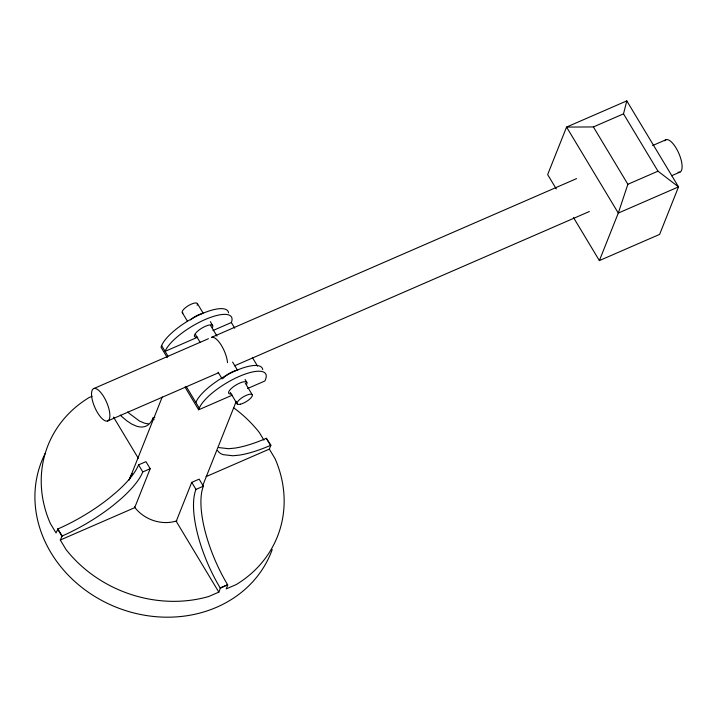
<?xml version="1.0" encoding="UTF-8"?>
<svg xmlns="http://www.w3.org/2000/svg" width="718" height="718" viewBox="0 0 718 718"><rect width="100%" height="100%" fill="white"/><g stroke="black" fill="none" stroke-linecap="round" stroke-linejoin="round"><path stroke-width="1.08" d="M573.52 217.59L599.377 260.589L659.618 234.391L678.528 186.877L657.993 171.18L623.511 113.848L626.796 100.879L566.565 127.077L547.654 174.591L556.27 188.924M657.993 171.18L627.882 184.275L618.288 213.075L599.377 260.589M218.819 592.126L176.224 521.322L191.733 482.361L199.137 479.139L203.382 486.185A78.091 28.487 66.5 0 0 227.606 584.721L220.363 588.23L218.819 592.126L208.758 596.496A123.451 108.077 21.7 0 1 66.056 549.584L60.294 540.017L134.688 507.671L150.197 468.701L145.951 461.656L138.547 464.878A78.091 24.762 -31 0 1 116.271 492.216L109.145 498.166A78.091 24.762 -31 0 1 57.907 528.942L56.058 532.962L50.296 523.395A123.451 108.077 21.7 0 1 89.095 397.557L92.11 396.246M60.294 540.017L62.152 535.987A78.091 24.762 -31 0 0 113.39 505.212L120.507 499.261A78.091 24.762 -31 0 0 142.783 471.923L150.197 468.701M228.566 312.797A38.799 12.305 -31 0 0 197.324 315.83A38.799 12.305 -31 0 0 161.64 345.627L161.012 347.207L167.285 357.636M162.259 396.946L129.195 480.037A35.272 30.883 21.7 0 1 132.139 473.611M184.966 387.029L198.653 409.79L199.281 408.201A38.799 12.305 -31 0 1 239.345 376.376A38.799 12.305 -31 0 1 265.543 379.391L264.915 380.971L247.584 388.51M202.79 485.431L236.267 401.308M206.138 476.599L269.322 449.118L270.865 445.223L266.324 438.303A78.091 24.762 -31 0 1 234.849 448.104L228.611 448.714L218.882 447.592M227.777 585.008L226.224 588.904L236.276 584.533A123.451 108.077 21.7 0 0 275.075 458.694L269.322 449.118M626.796 100.879L678.528 186.877L618.288 213.075L566.565 127.077L593.391 126.942L623.511 113.848M197.71 337.173L165.095 351.362A38.799 12.305 -31 0 1 205.151 319.528A38.799 12.305 -31 0 1 231.349 322.544L234.768 328.225M213.004 330.522L231.349 322.544M93.798 388.564L208.435 338.708M576.563 178.62L211.505 337.379A17.636 6.435 66.5 0 1 221.072 344.873A17.636 6.435 66.5 0 1 227.516 362.626M652.662 145.53L666.035 139.714M107.61 421.008A17.636 6.435 66.5 0 0 102.486 394.747A17.636 6.435 66.5 0 0 92.012 398.607A17.636 6.435 66.5 0 0 107.61 421.008L218.155 372.938M234.58 365.794L589.352 211.514M671.626 175.739L679.847 172.158M120.328 415.166A78.091 28.487 66.5 0 0 121.827 416.611L126.996 420.963L131.95 424.185L136.617 426.205A78.091 28.487 66.5 0 0 153.006 417.975L154.855 417.167M198.653 409.79L232.291 395.16M217.572 450.5A78.091 24.762 -31 0 0 223.127 454.647L232.856 455.759L239.094 455.158A78.091 24.762 -31 0 0 270.569 445.357L270.865 445.223M220.363 588.23L220.193 587.943A78.091 28.487 66.5 0 1 195.969 489.407L203.382 486.185M220.193 587.943L227.606 584.721M593.391 126.942L627.882 184.275M252.413 357.564L257.538 366.081M210.338 321.655L212.636 325.478M245.098 379.454L246.83 382.317M197.333 303.463L203.113 313.066M210.625 325.55L216.98 336.123M232.578 362.051L237.2 369.734M245.287 383.179L252.215 394.703M266.324 438.303L270.569 445.357M263.928 440.152L259.324 432.496A123.451 108.077 21.7 0 0 233.485 407.653M182.291 312.662L187.488 321.305M195.583 334.75L200.196 342.432M218.11 372.211L222.158 378.933M230.245 392.378L237.173 403.902M161.64 345.627L167.94 356.092M186.159 386.383L199.281 408.201M153.006 417.975L154.065 419.734M191.733 482.361L195.969 489.407M113.534 417.104L138.287 458.246M138.547 464.878L142.783 471.923M57.907 528.942L62.152 535.987M57.602 529.067L61.847 536.122M272.212 549.566A123.451 108.077 21.7 0 1 113.471 606.091A123.451 108.077 21.7 0 1 45.288 453.255M176.897 520.855A35.272 30.883 21.7 0 1 134.401 506.881M148.321 423.782A78.091 28.487 66.5 0 1 144.031 422.983L139.364 420.963L129.24 413.389A78.091 28.487 66.5 0 1 127.741 411.944M195.834 402.466A38.799 12.305 -31 0 1 231.51 372.669A38.799 12.305 -31 0 1 262.761 369.635M246.579 384.435A10.582 3.357 -31 0 0 238.268 383.753L235.872 385.081A10.582 3.357 -31 0 0 230.945 393.994M223.154 378.323A10.582 3.357 -31 0 1 226.7 375.137L228.97 373.62A10.582 3.357 -31 0 1 237.757 370.219M196.759 337.146A10.582 3.357 -31 0 1 201.677 328.243A10.582 3.357 -31 0 1 212.393 327.596M190.521 319.905A10.582 3.357 -31 0 1 201.731 313.676M182.964 313.093A8.822 2.8 -31 0 1 189.202 305.186A8.822 2.8 -31 0 1 197.136 305.231M664.706 140.845A17.636 6.435 66.5 0 1 678.986 153.715A17.636 6.435 66.5 0 1 678.052 172.185M240.521 404.18A8.822 2.8 -31 0 0 252.377 395.456A8.822 2.8 -31 0 0 241.194 398.275A8.822 2.8 -31 0 0 240.521 404.18"/></g></svg>
